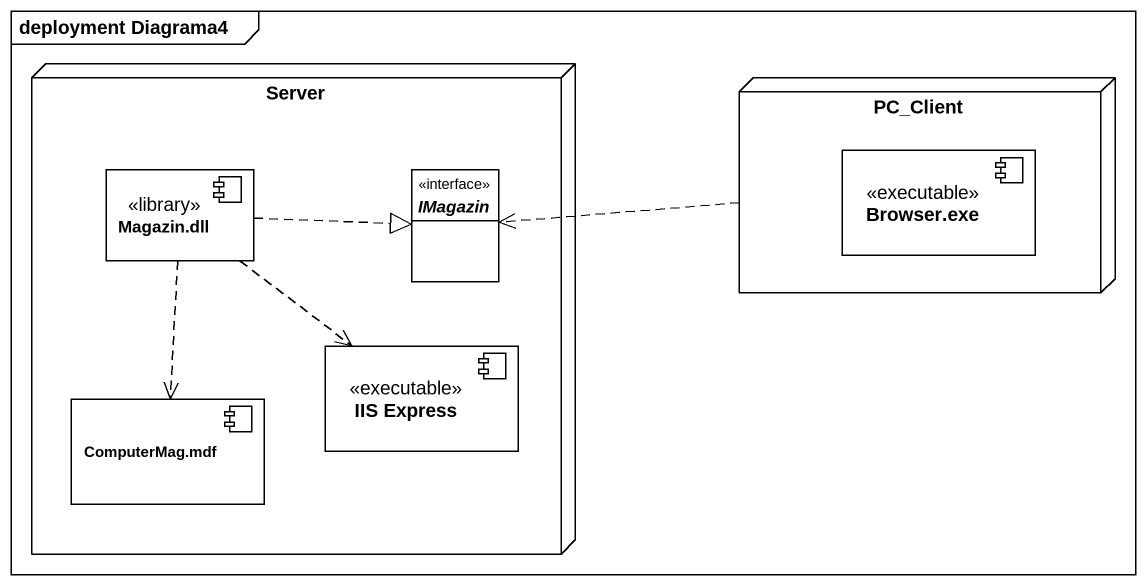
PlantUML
@startuml
mainframe deployment Diagrama4
allowmixing
hide circle
hide empty members
node Server {
  component "Magazin.dll" as Magazin_dll <<library>>
  interface IMagazin
  component "IIS Express" as IIS_Express <<executable>>
  component "ComputerMag.mdf" as ComputerMag_mdf
}
node PC_Client {
  component "Browser.exe" as Browser_exe <<executable>>
}
PC_Client .left.> IMagazin
Magazin_dll .right.|> IMagazin
Magazin_dll ..> IIS_Express
Magazin_dll ..> ComputerMag_mdf
@enduml
